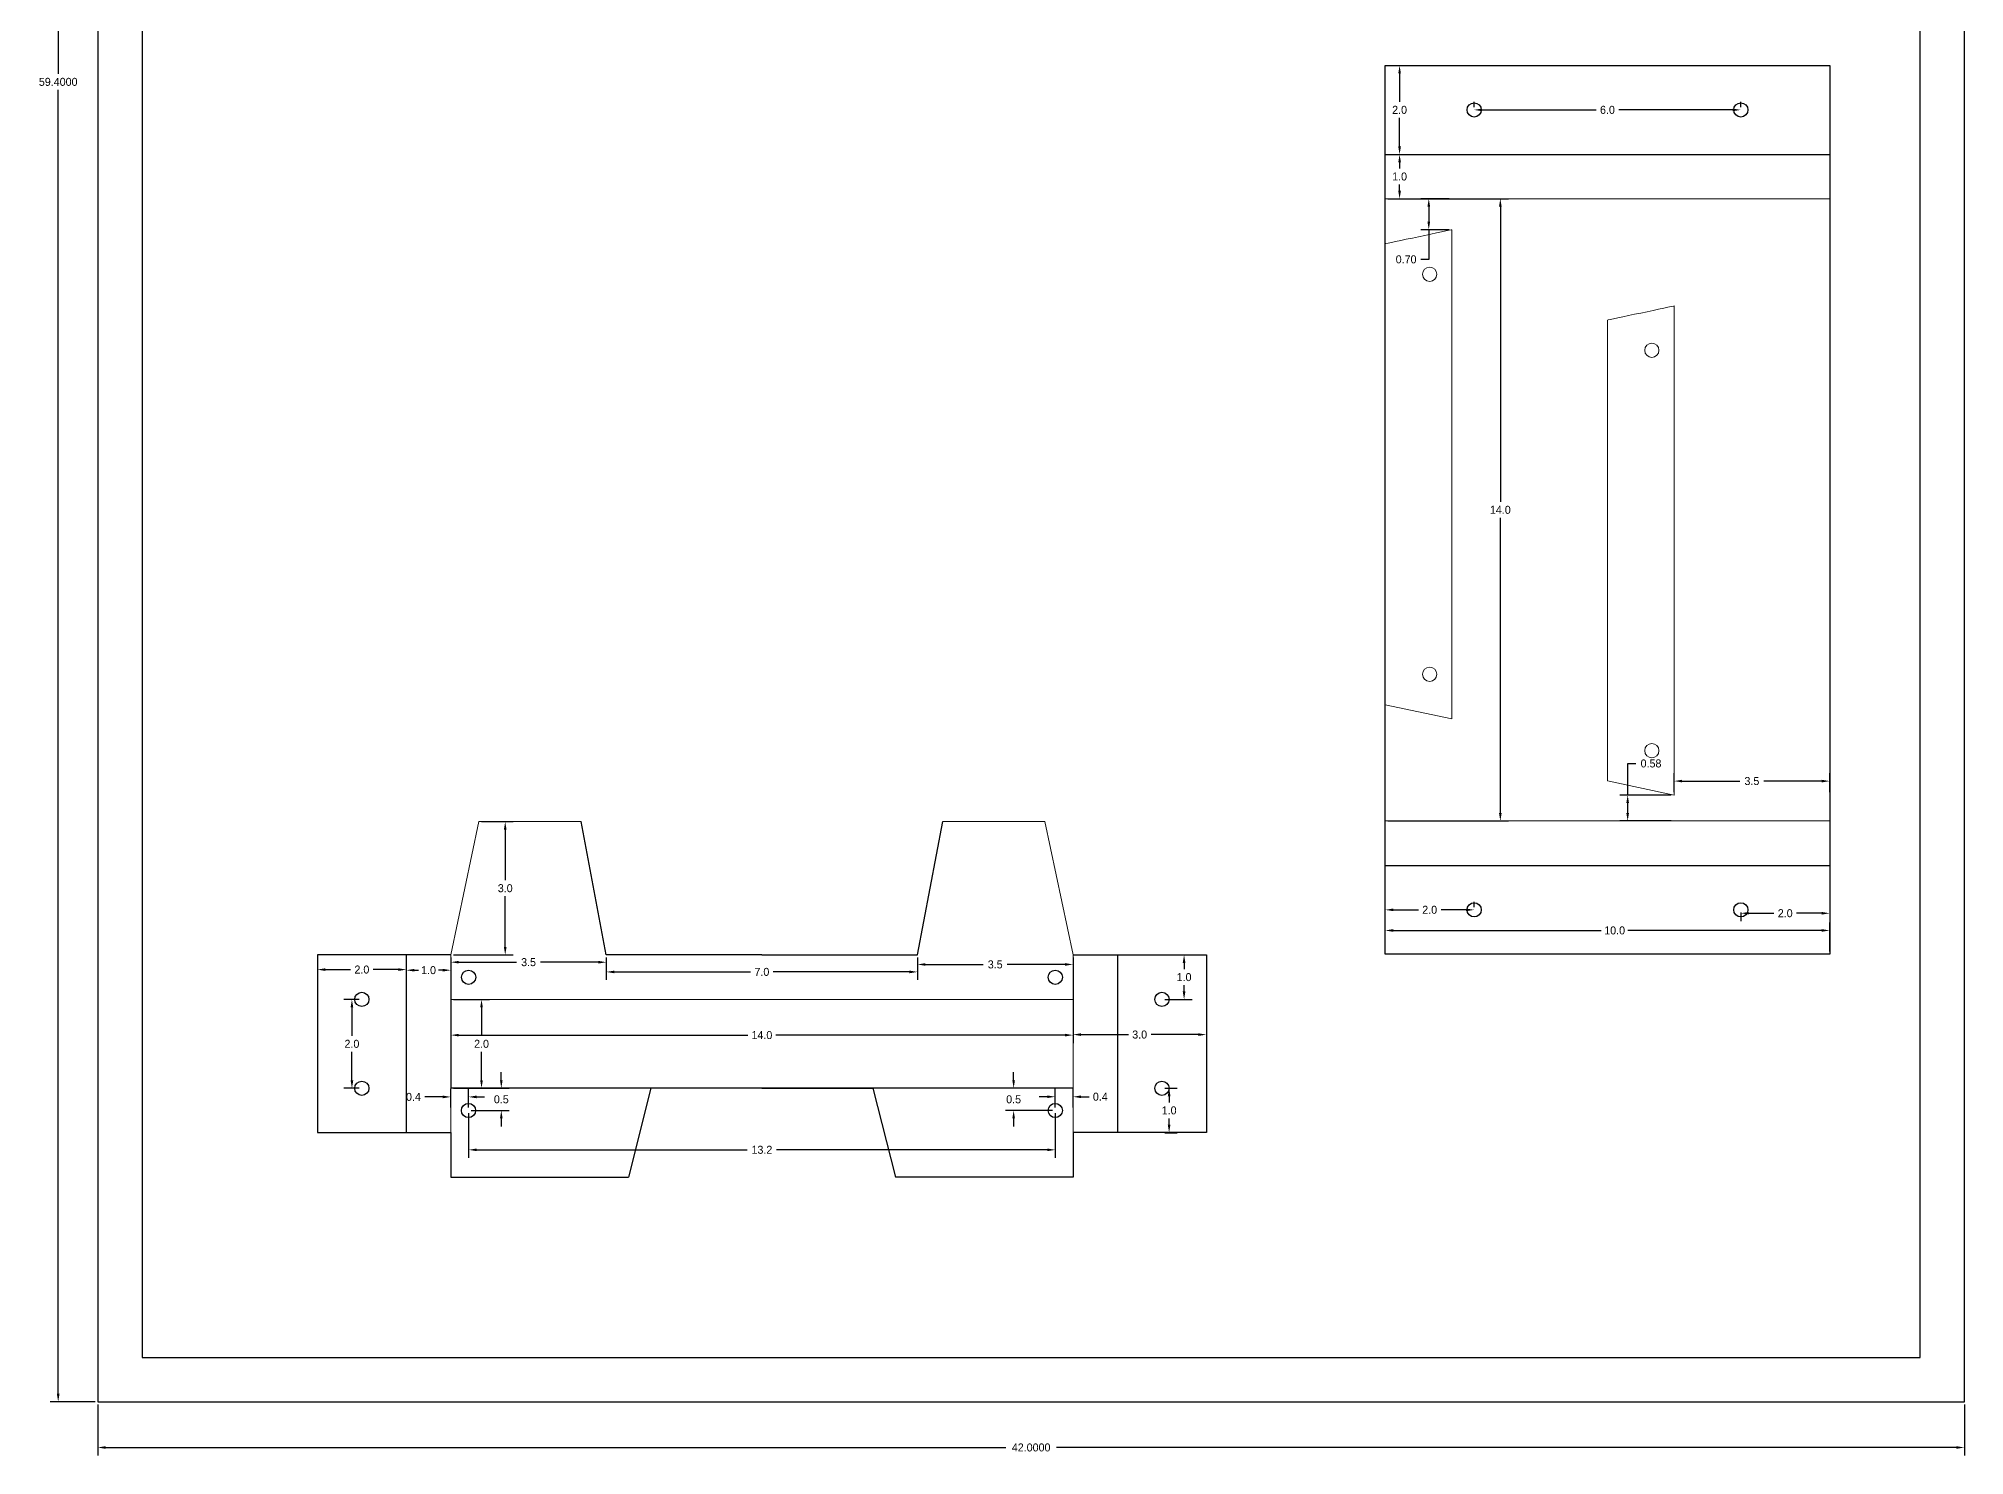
# Model space of a CAD drawing. Header units: millimetres. Extents: x -73 to 120, y 17 to 125.
# Drawn here: x 76.32 to 119.65, y 32.68 to 64.56 of the extents above; entities that cross this region are included whole.
import ezdxf
from ezdxf.lldxf.tags import DXFTag

# ---------------------------------------------------------------- set-up
doc = ezdxf.new("R2010")
doc.units = ezdxf.units.MM
doc.header["$MEASUREMENT"] = 0
doc.layers.add('Capa 1', color=7, linetype='Continuous')
tags = doc.linetypes.add('New Line1', pattern=[1.3, 1, -0.3]).pattern_tags.tags
tags[6:7] = [DXFTag(74, 4), DXFTag(75, 0), DXFTag(340, '0'), DXFTag(46, 1.0), DXFTag(50, 0.0), DXFTag(44, 0.0), DXFTag(45, 0.0)]
tags[4:5] = [DXFTag(74, 4), DXFTag(75, 0), DXFTag(340, '0'), DXFTag(46, 1.0), DXFTag(50, 0.0), DXFTag(44, 0.0), DXFTag(45, 0.0)]
tags = doc.linetypes.add('New Line26', pattern=[1.5, 1, -0.5]).pattern_tags.tags
tags[6:7] = [DXFTag(74, 4), DXFTag(75, 0), DXFTag(340, '0'), DXFTag(46, 1.0), DXFTag(50, 0.0), DXFTag(44, 0.0), DXFTag(45, 0.0)]
tags[4:5] = [DXFTag(74, 4), DXFTag(75, 0), DXFTag(340, '0'), DXFTag(46, 1.0), DXFTag(50, 0.0), DXFTag(44, 0.0), DXFTag(45, 0.0)]
doc.dimstyles.get("Standard").update_dxf_attribs({"dimtxt": 0.18, "dimasz": 0.18, "dimexe": 0.18, "dimexo": 0.0625, "dimgap": 0.09, "dimtad": 0, "dimtih": 1, "dimtoh": 1, "dimdec": 4, "dimzin": 0, "dimdsep": 46, "dimtxsty": 'Standard', "dimcen": 0.09, "dimadec": 0, "dimazin": 0, "dimtfac": 1, "dimtdec": 4, "dimtofl": 0, "dimtmove": 0, "dimatfit": 3, "dimfxl": 1, "dimtolj": 1, "dimtzin": 0, "dimarcsym": 0})

# ---------------------------------------------------------------- blocks, each defined once
blk = doc.blocks.new('*D39')
at = {"color": 0, "lineweight": -2, "transparency": 16777216}
for p, q in [((77.65, 33.824), (77.65, 32.678)), ((119.65, 33.824), (119.65, 32.678)), ((77.83, 32.858), (98.08, 32.858)), ((119.47, 32.858), (99.22, 32.858))]:
    blk.add_line(p, q, dxfattribs=at)
at = {"color": 0, "transparency": 16777216}
for points in [[(77.83, 32.888), (77.83, 32.828), (77.65, 32.858)], [(119.47, 32.888), (119.47, 32.828), (119.65, 32.858)]]:
    blk.add_solid(points, dxfattribs=at)
at = {"layer": 'Defpoints', "color": 0, "transparency": 16777216}
for p in [(77.65, 33.886), (119.65, 33.886), (119.65, 32.858)]:
    blk.add_point(p, dxfattribs=at)
at = {"color": 0, "transparency": 16777216, "insert": (98.65, 32.858), "char_height": 0.18, "attachment_point": 5}
blk.add_mtext('\\A1;42.0000', dxfattribs=at)
blk = doc.blocks.new('*D40')
at = {"color": 0, "lineweight": -2, "transparency": 16777216}
for p, q in [((77.588, 93.286), (76.579, 93.286)), ((76.759, 93.106), (76.759, 63.766)), ((76.759, 34.066), (76.759, 63.406)), ((77.588, 33.886), (76.579, 33.886))]:
    blk.add_line(p, q, dxfattribs=at)
at = {"color": 0, "transparency": 16777216}
for points in [[(76.729, 93.106), (76.789, 93.106), (76.759, 93.286)], [(76.729, 34.066), (76.789, 34.066), (76.759, 33.886)]]:
    blk.add_solid(points, dxfattribs=at)
at = {"layer": 'Defpoints', "color": 0, "transparency": 16777216}
for p in [(76.759, 93.286), (77.65, 93.286), (77.65, 33.886)]:
    blk.add_point(p, dxfattribs=at)
at = {"color": 0, "transparency": 16777216, "insert": (76.759, 63.586), "char_height": 0.18, "attachment_point": 5}
blk.add_mtext('\\A1;59.4000', dxfattribs=at)
blk = doc.blocks.new('*D74')
at = {"color": 0, "linetype": 'New Line1', "lineweight": -2, "transparency": 16777216}
for p, q in [((106.679, 60.956), (109.387, 60.956)), ((109.207, 60.776), (109.207, 54.136)), ((109.207, 47.136), (109.207, 53.776)), ((106.679, 46.956), (109.387, 46.956))]:
    blk.add_line(p, q, dxfattribs=at)
at = {"color": 0, "linetype": 'New Line1', "transparency": 16777216}
for points in [[(109.177, 60.776), (109.237, 60.776), (109.207, 60.956)], [(109.177, 47.136), (109.237, 47.136), (109.207, 46.956)]]:
    blk.add_solid(points, dxfattribs=at)
at = {"layer": 'Defpoints', "color": 0, "linetype": 'New Line1', "transparency": 16777216}
for p in [(106.617, 60.956), (109.207, 60.956), (106.617, 46.956)]:
    blk.add_point(p, dxfattribs=at)
at = {"color": 0, "linetype": 'New Line1', "transparency": 16777216, "insert": (109.207, 53.956), "char_height": 0.18, "attachment_point": 5}
blk.add_mtext('\\A1;14.0', dxfattribs=at)
blk = doc.blocks.new('*D75')
at = {"color": 0, "linetype": 'New Line1', "lineweight": -2, "transparency": 16777216}
for p, q in [((106.617, 44.018), (106.617, 44.672)), ((116.617, 44.018), (116.617, 44.672)), ((106.797, 44.492), (111.479, 44.492)), ((116.437, 44.492), (112.079, 44.492))]:
    blk.add_line(p, q, dxfattribs=at)
at = {"color": 0, "linetype": 'New Line1', "transparency": 16777216}
for points in [[(106.797, 44.522), (106.797, 44.462), (106.617, 44.492)], [(116.437, 44.522), (116.437, 44.462), (116.617, 44.492)]]:
    blk.add_solid(points, dxfattribs=at)
at = {"layer": 'Defpoints', "color": 0, "linetype": 'New Line1', "transparency": 16777216}
for p in [(116.617, 44.492), (106.617, 43.956), (116.617, 43.956)]:
    blk.add_point(p, dxfattribs=at)
at = {"color": 0, "linetype": 'New Line1', "transparency": 16777216, "insert": (111.779, 44.492), "char_height": 0.18, "attachment_point": 5}
blk.add_mtext('\\A1;10.0', dxfattribs=at)
blk = doc.blocks.new('*D76')
at = {"color": 0, "linetype": 'New Line1', "lineweight": -2, "transparency": 16777216}
for p, q in [((106.679, 61.956), (107.12, 61.956)), ((106.94, 61.776), (106.94, 61.636)), ((106.94, 61.136), (106.94, 61.276)), ((106.679, 60.956), (107.12, 60.956))]:
    blk.add_line(p, q, dxfattribs=at)
at = {"color": 0, "linetype": 'New Line1', "transparency": 16777216}
for points in [[(106.91, 61.776), (106.97, 61.776), (106.94, 61.956)], [(106.91, 61.136), (106.97, 61.136), (106.94, 60.956)]]:
    blk.add_solid(points, dxfattribs=at)
at = {"layer": 'Defpoints', "color": 0, "linetype": 'New Line1', "transparency": 16777216}
for p in [(106.617, 61.956), (106.94, 61.956), (106.617, 60.956)]:
    blk.add_point(p, dxfattribs=at)
at = {"color": 0, "linetype": 'New Line1', "transparency": 16777216, "insert": (106.94, 61.456), "char_height": 0.18, "attachment_point": 5}
blk.add_mtext('\\A1;1.0', dxfattribs=at)
blk = doc.blocks.new('*D77')
at = {"color": 0, "linetype": 'New Line1', "lineweight": -2, "transparency": 16777216}
for p, q in [((106.679, 63.956), (107.12, 63.956)), ((106.94, 63.776), (106.94, 63.136)), ((106.94, 62.136), (106.94, 62.776)), ((106.679, 61.956), (107.12, 61.956))]:
    blk.add_line(p, q, dxfattribs=at)
at = {"color": 0, "linetype": 'New Line1', "transparency": 16777216}
for points in [[(106.91, 63.776), (106.97, 63.776), (106.94, 63.956)], [(106.91, 62.136), (106.97, 62.136), (106.94, 61.956)]]:
    blk.add_solid(points, dxfattribs=at)
at = {"layer": 'Defpoints', "color": 0, "linetype": 'New Line1', "transparency": 16777216}
for p in [(106.617, 63.956), (106.94, 63.956), (106.617, 61.956)]:
    blk.add_point(p, dxfattribs=at)
at = {"color": 0, "linetype": 'New Line1', "transparency": 16777216, "insert": (106.94, 62.956), "char_height": 0.18, "attachment_point": 5}
blk.add_mtext('\\A1;2.0', dxfattribs=at)
blk = doc.blocks.new('*D78')
at = {"color": 0, "linetype": 'New Line1', "lineweight": -2, "transparency": 16777216}
for p, q in [((106.617, 45.018), (106.617, 45.136)), ((108.617, 45.018), (108.617, 45.136)), ((106.797, 44.956), (107.362, 44.956)), ((108.437, 44.956), (107.872, 44.956))]:
    blk.add_line(p, q, dxfattribs=at)
at = {"color": 0, "linetype": 'New Line1', "transparency": 16777216}
for points in [[(106.797, 44.986), (106.797, 44.926), (106.617, 44.956)], [(108.437, 44.986), (108.437, 44.926), (108.617, 44.956)]]:
    blk.add_solid(points, dxfattribs=at)
at = {"layer": 'Defpoints', "color": 0, "linetype": 'New Line1', "transparency": 16777216}
for p in [(106.617, 44.956), (106.617, 44.956), (108.617, 44.956)]:
    blk.add_point(p, dxfattribs=at)
at = {"color": 0, "linetype": 'New Line1', "transparency": 16777216, "insert": (107.617, 44.956), "char_height": 0.18, "attachment_point": 5}
blk.add_mtext('\\A1;2.0', dxfattribs=at)
blk = doc.blocks.new('*D79')
at = {"color": 0, "linetype": 'New Line1', "lineweight": -2, "transparency": 16777216}
for p, q in [((114.617, 44.893), (114.617, 44.699)), ((114.797, 44.879), (115.362, 44.879)), ((116.437, 44.879), (115.872, 44.879)), ((116.617, 44.893), (116.617, 44.699))]:
    blk.add_line(p, q, dxfattribs=at)
at = {"color": 0, "linetype": 'New Line1', "transparency": 16777216}
for points in [[(114.797, 44.909), (114.797, 44.849), (114.617, 44.879)], [(116.437, 44.909), (116.437, 44.849), (116.617, 44.879)]]:
    blk.add_solid(points, dxfattribs=at)
at = {"layer": 'Defpoints', "color": 0, "linetype": 'New Line1', "transparency": 16777216}
for p in [(114.617, 44.956), (116.617, 44.956), (116.617, 44.879)]:
    blk.add_point(p, dxfattribs=at)
at = {"color": 0, "linetype": 'New Line1', "transparency": 16777216, "insert": (115.617, 44.879), "char_height": 0.18, "attachment_point": 5}
blk.add_mtext('\\A1;2.0', dxfattribs=at)
blk = doc.blocks.new('*D80')
at = {"color": 0, "linetype": 'New Line1', "lineweight": -2, "transparency": 16777216}
for p, q in [((108.617, 63.018), (108.617, 63.136)), ((108.797, 62.956), (111.362, 62.956)), ((114.437, 62.956), (111.872, 62.956)), ((114.617, 63.018), (114.617, 63.136))]:
    blk.add_line(p, q, dxfattribs=at)
at = {"color": 0, "linetype": 'New Line1', "transparency": 16777216}
for points in [[(108.797, 62.986), (108.797, 62.926), (108.617, 62.956)], [(114.437, 62.986), (114.437, 62.926), (114.617, 62.956)]]:
    blk.add_solid(points, dxfattribs=at)
at = {"layer": 'Defpoints', "color": 0, "linetype": 'New Line1', "transparency": 16777216}
for p in [(108.617, 62.956), (108.617, 62.956), (114.617, 62.956)]:
    blk.add_point(p, dxfattribs=at)
at = {"color": 0, "linetype": 'New Line1', "transparency": 16777216, "insert": (111.617, 62.956), "char_height": 0.18, "attachment_point": 5}
blk.add_mtext('\\A1;6.0', dxfattribs=at)
blk = doc.blocks.new('*D81')
at = {"color": 0, "linetype": 'New Line1', "lineweight": -2, "transparency": 16777216}
for p, q in [((113.117, 47.602), (113.117, 48.033)), ((113.297, 47.853), (114.597, 47.853)), ((116.437, 47.853), (115.137, 47.853)), ((116.617, 47.602), (116.617, 48.033))]:
    blk.add_line(p, q, dxfattribs=at)
at = {"color": 0, "linetype": 'New Line1', "transparency": 16777216}
for points in [[(113.297, 47.883), (113.297, 47.823), (113.117, 47.853)], [(116.437, 47.883), (116.437, 47.823), (116.617, 47.853)]]:
    blk.add_solid(points, dxfattribs=at)
at = {"layer": 'Defpoints', "color": 0, "linetype": 'New Line1', "transparency": 16777216}
for p in [(116.617, 47.853), (113.117, 47.54), (116.617, 47.54)]:
    blk.add_point(p, dxfattribs=at)
at = {"color": 0, "linetype": 'New Line1', "transparency": 16777216, "insert": (114.867, 47.853), "char_height": 0.18, "attachment_point": 5}
blk.add_mtext('\\A1;3.5', dxfattribs=at)
blk = doc.blocks.new('*D87')
at = {"color": 0, "linetype": 'New Line1', "lineweight": -2, "transparency": 16777216}
for p, q in [((108.054, 60.956), (107.417, 60.956)), ((107.597, 60.776), (107.597, 60.44)), ((108.054, 60.26), (107.417, 60.26)), ((107.597, 60.26), (107.597, 59.592)), ((107.597, 59.592), (107.417, 59.592))]:
    blk.add_line(p, q, dxfattribs=at)
at = {"color": 0, "linetype": 'New Line1', "transparency": 16777216}
for points in [[(107.567, 60.776), (107.627, 60.776), (107.597, 60.956)], [(107.567, 60.44), (107.627, 60.44), (107.597, 60.26)]]:
    blk.add_solid(points, dxfattribs=at)
at = {"layer": 'Defpoints', "color": 0, "linetype": 'New Line1', "transparency": 16777216}
for p in [(107.597, 60.956), (108.117, 60.956), (108.117, 60.26)]:
    blk.add_point(p, dxfattribs=at)
at = {"color": 0, "linetype": 'New Line1', "transparency": 16777216, "insert": (107.087, 59.592), "char_height": 0.18, "attachment_point": 5}
blk.add_mtext('\\A1;0.70', dxfattribs=at)
blk = doc.blocks.new('*D88')
at = {"color": 0, "linetype": 'New Line1', "lineweight": -2, "transparency": 16777216}
for p, q in [((112.072, 47.54), (112.072, 48.249)), ((112.072, 48.249), (112.252, 48.249)), ((113.054, 47.54), (111.892, 47.54)), ((112.072, 47.136), (112.072, 47.36)), ((113.054, 46.956), (111.892, 46.956))]:
    blk.add_line(p, q, dxfattribs=at)
at = {"color": 0, "linetype": 'New Line1', "transparency": 16777216}
for points in [[(112.042, 47.36), (112.102, 47.36), (112.072, 47.54)], [(112.042, 47.136), (112.102, 47.136), (112.072, 46.956)]]:
    blk.add_solid(points, dxfattribs=at)
at = {"layer": 'Defpoints', "color": 0, "linetype": 'New Line1', "transparency": 16777216}
for p in [(113.117, 47.54), (112.072, 46.956), (113.117, 46.956)]:
    blk.add_point(p, dxfattribs=at)
at = {"color": 0, "linetype": 'New Line1', "transparency": 16777216, "insert": (112.597, 48.249), "char_height": 0.18, "attachment_point": 5}
blk.add_mtext('\\A1;0.58', dxfattribs=at)
blk = doc.blocks.new('*D89')
at = {"color": 0, "linetype": 'New Line1', "lineweight": -2, "transparency": 16777216}
for p, q in [((85.592, 43.88), (85.592, 41.957)), ((99.592, 43.88), (99.592, 41.957)), ((85.772, 42.137), (92.277, 42.137)), ((99.412, 42.137), (92.907, 42.137))]:
    blk.add_line(p, q, dxfattribs=at)
at = {"color": 0, "linetype": 'New Line1', "transparency": 16777216}
for points in [[(85.772, 42.167), (85.772, 42.107), (85.592, 42.137)], [(99.412, 42.167), (99.412, 42.107), (99.592, 42.137)]]:
    blk.add_solid(points, dxfattribs=at)
at = {"layer": 'Defpoints', "color": 0, "linetype": 'New Line1', "transparency": 16777216}
for p in [(85.592, 43.942), (99.592, 43.942), (99.592, 42.137)]:
    blk.add_point(p, dxfattribs=at)
at = {"color": 0, "linetype": 'New Line1', "transparency": 16777216, "insert": (92.592, 42.137), "char_height": 0.18, "attachment_point": 5}
blk.add_mtext('\\A1;14.0', dxfattribs=at)
blk = doc.blocks.new('*D90')
at = {"color": 0, "linetype": 'New Line1', "lineweight": -2, "transparency": 16777216}
for p, q in [((86.286, 46.942), (86.997, 46.942)), ((86.817, 46.762), (86.817, 45.622)), ((86.817, 44.122), (86.817, 45.262)), ((85.654, 43.942), (86.997, 43.942))]:
    blk.add_line(p, q, dxfattribs=at)
at = {"color": 0, "linetype": 'New Line1', "transparency": 16777216}
for points in [[(86.787, 46.762), (86.847, 46.762), (86.817, 46.942)], [(86.787, 44.122), (86.847, 44.122), (86.817, 43.942)]]:
    blk.add_solid(points, dxfattribs=at)
at = {"layer": 'Defpoints', "color": 0, "linetype": 'New Line1', "transparency": 16777216}
for p in [(86.223, 46.942), (86.817, 46.942), (85.592, 43.942)]:
    blk.add_point(p, dxfattribs=at)
at = {"color": 0, "linetype": 'New Line1', "transparency": 16777216, "insert": (86.817, 45.442), "char_height": 0.18, "attachment_point": 5}
blk.add_mtext('\\A1;3.0', dxfattribs=at)
blk = doc.blocks.new('*D91')
at = {"color": 0, "linetype": 'New Line1', "lineweight": -2, "transparency": 16777216}
for p, q in [((99.592, 43.88), (99.592, 41.969)), ((102.592, 43.88), (102.592, 41.969)), ((99.772, 42.149), (100.837, 42.149)), ((102.412, 42.149), (101.347, 42.149))]:
    blk.add_line(p, q, dxfattribs=at)
at = {"color": 0, "linetype": 'New Line1', "transparency": 16777216}
for points in [[(99.772, 42.179), (99.772, 42.119), (99.592, 42.149)], [(102.412, 42.179), (102.412, 42.119), (102.592, 42.149)]]:
    blk.add_solid(points, dxfattribs=at)
at = {"layer": 'Defpoints', "color": 0, "linetype": 'New Line1', "transparency": 16777216}
for p in [(99.592, 43.942), (102.592, 43.942), (102.592, 42.149)]:
    blk.add_point(p, dxfattribs=at)
at = {"color": 0, "linetype": 'New Line1', "transparency": 16777216, "insert": (101.092, 42.149), "char_height": 0.18, "attachment_point": 5}
blk.add_mtext('\\A1;3.0', dxfattribs=at)
blk = doc.blocks.new('*D92')
at = {"color": 0, "linetype": 'New Line1', "lineweight": -2, "transparency": 16777216}
for p, q in [((101.655, 40.941), (101.935, 40.941)), ((101.755, 40.761), (101.755, 40.622)), ((101.655, 39.942), (101.935, 39.942)), ((101.755, 40.122), (101.755, 40.262))]:
    blk.add_line(p, q, dxfattribs=at)
at = {"color": 0, "linetype": 'New Line1', "transparency": 16777216}
for points in [[(101.725, 40.761), (101.785, 40.761), (101.755, 40.941)], [(101.725, 40.122), (101.785, 40.122), (101.755, 39.942)]]:
    blk.add_solid(points, dxfattribs=at)
at = {"layer": 'Defpoints', "color": 0, "linetype": 'New Line1', "transparency": 16777216}
for p in [(101.593, 40.941), (101.593, 39.942), (101.755, 39.942)]:
    blk.add_point(p, dxfattribs=at)
at = {"color": 0, "linetype": 'New Line1', "transparency": 16777216, "insert": (101.755, 40.442), "char_height": 0.18, "attachment_point": 5}
blk.add_mtext('\\A1;1.0', dxfattribs=at)
blk = doc.blocks.new('*D93')
at = {"color": 0, "linetype": 'New Line1', "lineweight": -2, "transparency": 16777216}
for p, q in [((101.655, 43.942), (102.271, 43.942)), ((102.091, 43.762), (102.091, 43.621)), ((101.655, 42.94), (102.271, 42.94)), ((102.091, 43.12), (102.091, 43.261))]:
    blk.add_line(p, q, dxfattribs=at)
at = {"color": 0, "linetype": 'New Line1', "transparency": 16777216}
for points in [[(102.061, 43.762), (102.121, 43.762), (102.091, 43.942)], [(102.061, 43.12), (102.121, 43.12), (102.091, 42.94)]]:
    blk.add_solid(points, dxfattribs=at)
at = {"layer": 'Defpoints', "color": 0, "linetype": 'New Line1', "transparency": 16777216}
for p in [(101.593, 43.942), (102.091, 43.942), (101.593, 42.94)]:
    blk.add_point(p, dxfattribs=at)
at = {"color": 0, "linetype": 'New Line1', "transparency": 16777216, "insert": (102.091, 43.441), "char_height": 0.18, "attachment_point": 5}
blk.add_mtext('\\A1;1.0', dxfattribs=at)
blk = doc.blocks.new('*D94')
at = {"color": 0, "linetype": 'New Line1', "lineweight": -2, "transparency": 16777216}
for p, q in [((83.529, 42.94), (83.188, 42.94)), ((83.368, 42.76), (83.368, 42.121)), ((83.368, 41.121), (83.368, 41.761)), ((83.529, 40.941), (83.188, 40.941))]:
    blk.add_line(p, q, dxfattribs=at)
at = {"color": 0, "linetype": 'New Line1', "transparency": 16777216}
for points in [[(83.338, 42.76), (83.398, 42.76), (83.368, 42.94)], [(83.338, 41.121), (83.398, 41.121), (83.368, 40.941)]]:
    blk.add_solid(points, dxfattribs=at)
at = {"layer": 'Defpoints', "color": 0, "linetype": 'New Line1', "transparency": 16777216}
for p in [(83.368, 42.94), (83.592, 42.94), (83.592, 40.941)]:
    blk.add_point(p, dxfattribs=at)
at = {"color": 0, "linetype": 'New Line1', "transparency": 16777216, "insert": (83.368, 41.941), "char_height": 0.18, "attachment_point": 5}
blk.add_mtext('\\A1;2.0', dxfattribs=at)
blk = doc.blocks.new('*D95')
at = {"color": 0, "linetype": 'New Line1', "lineweight": -2, "transparency": 16777216}
for p, q in [((85.592, 43.88), (85.592, 43.598)), ((85.772, 43.778), (87.072, 43.778)), ((88.912, 43.778), (87.612, 43.778)), ((89.092, 43.88), (89.092, 43.598))]:
    blk.add_line(p, q, dxfattribs=at)
at = {"color": 0, "linetype": 'New Line1', "transparency": 16777216}
for points in [[(85.772, 43.808), (85.772, 43.748), (85.592, 43.778)], [(88.912, 43.808), (88.912, 43.748), (89.092, 43.778)]]:
    blk.add_solid(points, dxfattribs=at)
at = {"layer": 'Defpoints', "color": 0, "linetype": 'New Line1', "transparency": 16777216}
for p in [(85.592, 43.942), (89.092, 43.942), (89.092, 43.778)]:
    blk.add_point(p, dxfattribs=at)
at = {"color": 0, "linetype": 'New Line1', "transparency": 16777216, "insert": (87.342, 43.778), "char_height": 0.18, "attachment_point": 5}
blk.add_mtext('\\A1;3.5', dxfattribs=at)
blk = doc.blocks.new('*D96')
at = {"color": 0, "linetype": 'New Line1', "lineweight": -2, "transparency": 16777216}
for p, q in [((89.092, 43.88), (89.092, 43.379)), ((96.092, 43.88), (96.092, 43.379)), ((89.272, 43.559), (92.337, 43.559)), ((95.912, 43.559), (92.847, 43.559))]:
    blk.add_line(p, q, dxfattribs=at)
at = {"color": 0, "linetype": 'New Line1', "transparency": 16777216}
for points in [[(89.272, 43.589), (89.272, 43.529), (89.092, 43.559)], [(95.912, 43.589), (95.912, 43.529), (96.092, 43.559)]]:
    blk.add_solid(points, dxfattribs=at)
at = {"layer": 'Defpoints', "color": 0, "linetype": 'New Line1', "transparency": 16777216}
for p in [(89.092, 43.942), (96.092, 43.942), (96.092, 43.559)]:
    blk.add_point(p, dxfattribs=at)
at = {"color": 0, "linetype": 'New Line1', "transparency": 16777216, "insert": (92.592, 43.559), "char_height": 0.18, "attachment_point": 5}
blk.add_mtext('\\A1;7.0', dxfattribs=at)
blk = doc.blocks.new('*D97')
at = {"color": 0, "linetype": 'New Line1', "lineweight": -2, "transparency": 16777216}
for p, q in [((96.092, 43.88), (96.092, 43.547)), ((99.592, 43.88), (99.592, 43.547)), ((96.272, 43.727), (97.572, 43.727)), ((99.412, 43.727), (98.112, 43.727))]:
    blk.add_line(p, q, dxfattribs=at)
at = {"color": 0, "linetype": 'New Line1', "transparency": 16777216}
for points in [[(96.272, 43.757), (96.272, 43.697), (96.092, 43.727)], [(99.412, 43.757), (99.412, 43.697), (99.592, 43.727)]]:
    blk.add_solid(points, dxfattribs=at)
at = {"layer": 'Defpoints', "color": 0, "linetype": 'New Line1', "transparency": 16777216}
for p in [(96.092, 43.942), (99.592, 43.942), (99.592, 43.727)]:
    blk.add_point(p, dxfattribs=at)
at = {"color": 0, "linetype": 'New Line1', "transparency": 16777216, "insert": (97.842, 43.727), "char_height": 0.18, "attachment_point": 5}
blk.add_mtext('\\A1;3.5', dxfattribs=at)
blk = doc.blocks.new('*D98')
at = {"color": 0, "linetype": 'New Line1', "lineweight": -2, "transparency": 16777216}
for p, q in [((85.654, 42.94), (86.464, 42.94)), ((86.284, 42.76), (86.284, 42.121)), ((86.284, 41.122), (86.284, 41.761)), ((85.654, 40.942), (86.464, 40.942))]:
    blk.add_line(p, q, dxfattribs=at)
at = {"color": 0, "linetype": 'New Line1', "transparency": 16777216}
for points in [[(86.254, 42.76), (86.314, 42.76), (86.284, 42.94)], [(86.254, 41.122), (86.314, 41.122), (86.284, 40.942)]]:
    blk.add_solid(points, dxfattribs=at)
at = {"layer": 'Defpoints', "color": 0, "linetype": 'New Line1', "transparency": 16777216}
for p in [(85.592, 42.94), (85.592, 40.942), (86.284, 40.942)]:
    blk.add_point(p, dxfattribs=at)
at = {"color": 0, "linetype": 'New Line1', "transparency": 16777216, "insert": (86.284, 41.941), "char_height": 0.18, "attachment_point": 5}
blk.add_mtext('\\A1;2.0', dxfattribs=at)
blk = doc.blocks.new('*D99')
at = {"color": 0, "linetype": 'New Line1', "lineweight": -2, "transparency": 16777216}
for p, q in [((86.729, 41.122), (86.729, 41.302)), ((86.054, 40.942), (86.909, 40.942)), ((86.054, 40.442), (86.909, 40.442)), ((86.729, 40.262), (86.729, 40.082))]:
    blk.add_line(p, q, dxfattribs=at)
at = {"color": 0, "linetype": 'New Line1', "transparency": 16777216}
for points in [[(86.699, 41.122), (86.759, 41.122), (86.729, 40.942)], [(86.699, 40.262), (86.759, 40.262), (86.729, 40.442)]]:
    blk.add_solid(points, dxfattribs=at)
at = {"layer": 'Defpoints', "color": 0, "linetype": 'New Line1', "transparency": 16777216}
for p in [(85.992, 40.942), (86.729, 40.942), (85.992, 40.442)]:
    blk.add_point(p, dxfattribs=at)
at = {"color": 0, "linetype": 'New Line1', "transparency": 16777216, "insert": (86.729, 40.692), "char_height": 0.18, "attachment_point": 5}
blk.add_mtext('\\A1;0.5', dxfattribs=at)
blk = doc.blocks.new('*D100')
at = {"color": 0, "linetype": 'New Line1', "lineweight": -2, "transparency": 16777216}
for p, q in [((85.412, 40.747), (85.007, 40.747)), ((85.592, 40.505), (85.592, 40.927)), ((85.992, 40.505), (85.992, 40.927)), ((86.172, 40.747), (86.352, 40.747))]:
    blk.add_line(p, q, dxfattribs=at)
at = {"color": 0, "linetype": 'New Line1', "transparency": 16777216}
for points in [[(85.412, 40.777), (85.412, 40.717), (85.592, 40.747)], [(86.172, 40.777), (86.172, 40.717), (85.992, 40.747)]]:
    blk.add_solid(points, dxfattribs=at)
at = {"layer": 'Defpoints', "color": 0, "linetype": 'New Line1', "transparency": 16777216}
for p in [(85.592, 40.747), (85.592, 40.442), (85.992, 40.442)]:
    blk.add_point(p, dxfattribs=at)
at = {"color": 0, "linetype": 'New Line1', "transparency": 16777216, "insert": (84.752, 40.747), "char_height": 0.18, "attachment_point": 5}
blk.add_mtext('\\A1;0.4', dxfattribs=at)
blk = doc.blocks.new('*D101')
at = {"color": 0, "linetype": 'New Line1', "lineweight": -2, "transparency": 16777216}
for p, q in [((85.992, 40.38), (85.992, 39.376)), ((99.192, 40.38), (99.192, 39.376)), ((86.172, 39.556), (92.262, 39.556)), ((99.012, 39.556), (92.922, 39.556))]:
    blk.add_line(p, q, dxfattribs=at)
at = {"color": 0, "linetype": 'New Line1', "transparency": 16777216}
for points in [[(86.172, 39.586), (86.172, 39.526), (85.992, 39.556)], [(99.012, 39.586), (99.012, 39.526), (99.192, 39.556)]]:
    blk.add_solid(points, dxfattribs=at)
at = {"layer": 'Defpoints', "color": 0, "linetype": 'New Line1', "transparency": 16777216}
for p in [(85.992, 40.442), (99.192, 40.442), (99.192, 39.556)]:
    blk.add_point(p, dxfattribs=at)
at = {"color": 0, "linetype": 'New Line1', "transparency": 16777216, "insert": (92.592, 39.556), "char_height": 0.18, "attachment_point": 5}
blk.add_mtext('\\A1;13.2', dxfattribs=at)
blk = doc.blocks.new('*D102')
at = {"color": 0, "linetype": 'New Line1', "lineweight": -2, "transparency": 16777216}
for p, q in [((82.592, 43.88), (82.592, 43.431)), ((84.592, 43.88), (84.592, 43.431)), ((82.772, 43.611), (83.337, 43.611)), ((84.412, 43.611), (83.847, 43.611))]:
    blk.add_line(p, q, dxfattribs=at)
at = {"color": 0, "linetype": 'New Line1', "transparency": 16777216}
for points in [[(82.772, 43.641), (82.772, 43.581), (82.592, 43.611)], [(84.412, 43.641), (84.412, 43.581), (84.592, 43.611)]]:
    blk.add_solid(points, dxfattribs=at)
at = {"layer": 'Defpoints', "color": 0, "linetype": 'New Line1', "transparency": 16777216}
for p in [(82.592, 43.942), (84.592, 43.942), (84.592, 43.611)]:
    blk.add_point(p, dxfattribs=at)
at = {"color": 0, "linetype": 'New Line1', "transparency": 16777216, "insert": (83.592, 43.611), "char_height": 0.18, "attachment_point": 5}
blk.add_mtext('\\A1;2.0', dxfattribs=at)
blk = doc.blocks.new('*D103')
at = {"color": 0, "linetype": 'New Line1', "lineweight": -2, "transparency": 16777216}
for p, q in [((84.592, 43.88), (84.592, 43.418)), ((85.592, 43.88), (85.592, 43.418)), ((84.772, 43.598), (84.867, 43.598)), ((85.412, 43.598), (85.317, 43.598))]:
    blk.add_line(p, q, dxfattribs=at)
at = {"color": 0, "linetype": 'New Line1', "transparency": 16777216}
for points in [[(84.772, 43.628), (84.772, 43.568), (84.592, 43.598)], [(85.412, 43.628), (85.412, 43.568), (85.592, 43.598)]]:
    blk.add_solid(points, dxfattribs=at)
at = {"layer": 'Defpoints', "color": 0, "linetype": 'New Line1', "transparency": 16777216}
for p in [(84.592, 43.942), (85.592, 43.942), (85.592, 43.598)]:
    blk.add_point(p, dxfattribs=at)
at = {"color": 0, "linetype": 'New Line1', "transparency": 16777216, "insert": (85.092, 43.598), "char_height": 0.18, "attachment_point": 5}
blk.add_mtext('\\A1;1.0', dxfattribs=at)
blk = doc.blocks.new('*D104')
at = {"color": 0, "linetype": 'New Line1', "lineweight": -2, "transparency": 16777216}
for p, q in [((98.256, 41.122), (98.256, 41.302)), ((99.529, 40.942), (98.076, 40.942)), ((99.129, 40.442), (98.076, 40.442)), ((98.256, 40.262), (98.256, 40.082))]:
    blk.add_line(p, q, dxfattribs=at)
at = {"color": 0, "linetype": 'New Line1', "transparency": 16777216}
for points in [[(98.226, 41.122), (98.286, 41.122), (98.256, 40.942)], [(98.226, 40.262), (98.286, 40.262), (98.256, 40.442)]]:
    blk.add_solid(points, dxfattribs=at)
at = {"layer": 'Defpoints', "color": 0, "linetype": 'New Line1', "transparency": 16777216}
for p in [(99.592, 40.942), (98.256, 40.442), (99.192, 40.442)]:
    blk.add_point(p, dxfattribs=at)
at = {"color": 0, "linetype": 'New Line1', "transparency": 16777216, "insert": (98.256, 40.692), "char_height": 0.18, "attachment_point": 5}
blk.add_mtext('\\A1;0.5', dxfattribs=at)
blk = doc.blocks.new('*D105')
at = {"color": 0, "linetype": 'New Line1', "lineweight": -2, "transparency": 16777216}
for p, q in [((99.012, 40.75), (98.832, 40.75)), ((99.192, 40.505), (99.192, 40.93)), ((99.592, 40.505), (99.592, 40.93)), ((99.772, 40.75), (99.952, 40.75))]:
    blk.add_line(p, q, dxfattribs=at)
at = {"color": 0, "linetype": 'New Line1', "transparency": 16777216}
for points in [[(99.012, 40.78), (99.012, 40.72), (99.192, 40.75)], [(99.772, 40.78), (99.772, 40.72), (99.592, 40.75)]]:
    blk.add_solid(points, dxfattribs=at)
at = {"layer": 'Defpoints', "color": 0, "linetype": 'New Line1', "transparency": 16777216}
for p in [(99.592, 40.75), (99.192, 40.442), (99.592, 40.442)]:
    blk.add_point(p, dxfattribs=at)
at = {"color": 0, "linetype": 'New Line1', "transparency": 16777216, "insert": (100.207, 40.75), "char_height": 0.18, "attachment_point": 5}
blk.add_mtext('\\A1;0.4', dxfattribs=at)

msp = doc.modelspace()

# ---------------------------------------------------------------- linework, layer by layer
for p, q in [((106.61696, 60.95598), (106.61696, 63.95598)), ((106.61696, 63.95598), (116.61696, 63.95598)), ((116.61696, 63.95598), (116.61696, 43.95598)), ((106.61696, 46.95598), (106.61696, 60.95598)), ((89.09195, 43.94237), (88.52317, 46.9424)), ((96.09195, 43.94237), (96.66075, 46.9424)), ((106.61696, 43.95598), (106.61696, 46.95598)), ((85.59195, 43.94237), (82.59195, 43.94237)), ((82.59195, 43.94237), (82.59195, 39.94237)), ((92.59195, 43.94237), (89.09195, 43.94237)), ((92.59195, 43.94237), (96.09195, 43.94237)), ((99.59194, 43.94241), (102.59194, 43.94238)), ((102.59194, 43.94238), (102.59194, 39.94238)), ((116.61696, 43.95598), (106.61696, 43.95598)), ((90.09195, 40.94237), (89.59411, 38.94236)), ((92.59195, 40.94237), (90.09195, 40.94237)), ((92.59195, 40.94237), (95.09195, 40.94237)), ((95.09195, 40.94237), (95.59814, 38.94235)), ((82.59195, 39.94237), (85.59195, 39.94237)), ((85.59411, 39.94236), (85.59411, 38.94236)), ((102.59194, 39.94238), (99.59195, 39.94241)), ((99.59814, 39.94235), (99.59814, 38.94235)), ((85.59411, 38.94236), (89.59411, 38.94236)), ((99.59814, 38.94235), (95.59814, 38.94235))]:
    msp.add_line(p, q)
at = {"linetype": 'New Line1'}
for p, q in [((106.61696, 61.95598), (116.61696, 61.95598)), ((106.61696, 45.95598), (116.61696, 45.95598)), ((84.59195, 43.94237), (84.59195, 39.94237)), ((100.59194, 43.94241), (100.59194, 39.94241)), ((85.59197, 42.94036), (85.59197, 40.94036)), ((99.59195, 40.94241), (85.59195, 40.94013))]:
    msp.add_line(p, q, dxfattribs=at)
at = {"color": 18, "true_color": 0x000000}
for points in [[(77.65009, 33.88623), (119.65009, 33.88623), (119.65009, 93.28623), (77.65009, 93.28623)], [(78.65009, 34.88623), (118.65009, 34.88623), (118.65009, 92.28623), (78.65009, 92.28623)]]:
    msp.add_lwpolyline(points, close=True, dxfattribs=at)
for centre in [(108.61696, 62.95598), (114.61696, 62.95598), (108.61696, 44.95598), (114.61696, 44.95598), (85.99231, 43.43835), (99.19231, 43.43835), (83.59195, 42.94036), (101.59271, 42.94036), (83.59195, 40.94102), (101.59271, 40.94102), (85.99197, 40.4421), (99.19197, 40.4421)]:
    msp.add_circle(centre, 0.16)
at = {"layer": 'Capa 1', "lineweight": 20}
for centre in [(107.61698, 59.25737), (112.61588, 57.54757), (107.61698, 50.25627), (112.61517, 48.53811)]:
    msp.add_ellipse(centre, major_axis=(0.16, 0), ratio=1, dxfattribs=at)
at = {"layer": 'Capa 1', "linetype": 'New Line1', "lineweight": 20}
for points in [[(106.61696, 60.95598), (106.61696, 60.95598), (116.61696, 60.95598), (116.61696, 60.95598)], [(108.11696, 60.26025), (108.11696, 60.26025), (108.11696, 49.25633), (108.11696, 49.25633)], [(113.11696, 58.54361), (113.11696, 58.54361), (113.11696, 47.53969), (113.11696, 47.53969)], [(106.61696, 46.95598), (106.61696, 46.95598), (116.61696, 46.95598), (116.61696, 46.95598)], [(85.59197, 42.93835), (85.59197, 42.93835), (99.59195, 42.93835), (99.59195, 42.93835)], [(99.59195, 42.94015), (99.59195, 42.94015), (99.59195, 40.94015), (99.59195, 40.94015)]]:
    msp.add_open_spline(points, degree=3, dxfattribs=at)
at = {"layer": 'Capa 1', "lineweight": 20}
for points in [[(108.11696, 49.25633), (108.11696, 49.25633), (106.61696, 49.57194), (106.61696, 49.57194), (106.61696, 49.57194), (106.61696, 49.57194), (106.61696, 49.57194), (106.61696, 49.57194), (106.61696, 49.57194), (106.61696, 53.0295), (106.61696, 56.48708), (106.61696, 59.94464), (106.61696, 59.94464), (106.61696, 59.94464), (106.61696, 59.94464), (106.61696, 59.94464), (106.61696, 59.94464), (106.61696, 59.94464), (108.11696, 60.26025), (108.11696, 60.26025)], [(113.11696, 47.53969), (113.11696, 47.53969), (111.61696, 47.8553), (111.61696, 47.8553), (111.61696, 47.8553), (111.61696, 47.8553), (111.61696, 47.8553), (111.61696, 47.8553), (111.61696, 47.8553), (111.61696, 51.31286), (111.61696, 54.77044), (111.61696, 58.228), (111.61696, 58.228), (111.61696, 58.228), (111.61696, 58.228), (111.61696, 58.228), (111.61696, 58.228), (111.61696, 58.228), (113.11696, 58.54361), (113.11696, 58.54361)]]:
    msp.add_open_spline(points, degree=3, knots=[0, 0, 0, 0, 0.16666667, 0.16666667, 0.16666667, 0.16666668, 0.33333333, 0.33333333, 0.33333333, 0.33333334, 0.5, 0.5, 0.5, 0.50000001, 0.66666667, 0.66666667, 0.66666667, 0.66666668, 1, 1, 1, 1], dxfattribs=at)
for points in [[(85.59195, 43.94237), (85.59195, 43.94237), (86.2232, 46.94239), (86.2232, 46.94239)], [(86.22317, 46.9424), (86.22317, 46.9424), (88.52317, 46.9424), (88.52317, 46.9424)], [(96.66075, 46.9424), (96.66075, 46.9424), (98.96075, 46.9424), (98.96075, 46.9424)], [(99.59194, 43.94241), (99.59194, 43.94241), (98.96076, 46.94243), (98.96076, 46.94243)], [(85.59197, 42.93835), (85.59197, 42.93835), (85.59195, 43.94237), (85.59195, 43.94237)], [(99.59194, 43.94241), (99.59194, 43.94241), (99.59195, 42.93835), (99.59195, 42.93835)], [(85.59197, 40.94235), (85.59197, 40.94235), (85.59198, 39.94236), (85.59198, 39.94236)], [(99.59195, 40.94209), (99.59195, 40.94209), (99.59195, 39.94241), (99.59195, 39.94241)]]:
    msp.add_open_spline(points, degree=3, dxfattribs=at)
at = {"layer": 'Capa 1', "linetype": 'New Line26', "lineweight": 20}
msp.add_open_spline([(85.59197, 40.94036), (85.59197, 40.94036), (85.59197, 42.94036), (85.59197, 42.94036)], degree=3, dxfattribs=at)

# ---------------------------------------------------------------- dimensions: what is measured, and where the dimension line sits
dim = msp.add_linear_dim(base=(76.75931, 93.28623), p1=(77.65009, 33.88623), p2=(77.65009, 93.28623), angle=90, dimstyle='Standard')
dim.commit()
dim.dimension.update_dxf_attribs({"geometry": '*D40', "text_midpoint": (76.75931, 63.58623)})
at = {"color": 40, "linetype": 'New Line1', "true_color": 0xf8d731}
for base, p1, p2, angle, override, picture, middle, dimtype in [((106.9401, 63.95598), (106.61696, 61.95598), (106.61696, 63.95598), 90, {"dimdec": 1}, '*D77', (106.9401, 62.95598), 160), ((106.9401, 61.95598), (106.61696, 60.95598), (106.61696, 61.95598), 90, {"dimdec": 1}, '*D76', (106.9401, 61.45598), 160), ((107.5973, 60.95598), (108.11696, 60.26025), (108.11696, 60.95598), 90, {"dimdec": 2}, '*D87', (107.0873, 59.59159), 160), ((112.07223, 46.95598), (113.11696, 47.53969), (113.11696, 46.95598), 90, {"dimdec": 2}, '*D88', (112.59723, 48.24888), 160), ((102.59192, 42.14908), (99.59194, 43.94241), (102.59194, 43.94238), 359.999453, {"dimdec": 1}, '*D91', (101.09193, 42.1491), 161), ((86.72904, 40.94235), (85.99197, 40.4421), (85.99197, 40.94235), 90, {"dimdec": 1}, '*D99', (86.72904, 40.69222), 160), ((98.25564, 40.4421), (99.59195, 40.94241), (99.19197, 40.4421), 90, {"dimdec": 1}, '*D104', (98.25564, 40.69225), 160)]:
    dim = msp.add_linear_dim(base=base, p1=p1, p2=p2, angle=angle, dimstyle='Standard', override=override, dxfattribs=at)
    dim.commit()
    dim.dimension.update_dxf_attribs({"geometry": picture, "text_midpoint": middle, "dimtype": dimtype})
for base, p1, p2, picture, middle in [((108.61696, 62.95598), (114.61696, 62.95598), (108.61696, 62.95598), '*D80', (111.61696, 62.95598)), ((116.61696, 47.8535), (113.11696, 47.53969), (116.61696, 47.53969), '*D81', (114.86696, 47.8535)), ((106.61696, 44.95598), (108.61696, 44.95598), (106.61696, 44.95598), '*D78', (107.61696, 44.95598)), ((116.61696, 44.87851), (114.61696, 44.95598), (116.61696, 44.95598), '*D79', (115.61696, 44.87851)), ((84.59195, 43.61101), (82.59195, 43.94237), (84.59195, 43.94237), '*D102', (83.59195, 43.61101)), ((85.59195, 43.59778), (84.59195, 43.94237), (85.59195, 43.94237), '*D103', (85.09195, 43.59778)), ((99.59194, 42.13672), (85.59195, 43.94237), (99.59194, 43.94237), '*D89', (92.59194, 42.13672)), ((89.09195, 43.77778), (85.59195, 43.94237), (89.09195, 43.94237), '*D95', (87.34195, 43.77778)), ((96.09195, 43.55873), (89.09195, 43.94237), (96.09195, 43.94237), '*D96', (92.59195, 43.55873)), ((99.59194, 43.72733), (96.09195, 43.94237), (99.59194, 43.94237), '*D97', (97.84194, 43.72733)), ((99.59195, 40.74962), (99.19197, 40.4421), (99.59195, 40.44225), '*D105', (100.20695, 40.74962)), ((99.19197, 39.55613), (85.99197, 40.4421), (99.19197, 40.4421), '*D101', (92.59197, 39.55613))]:
    dim = msp.add_linear_dim(base=base, p1=p1, p2=p2, dimstyle='Standard', override={"dimdec": 1}, dxfattribs=at)
    dim.commit()
    dim.dimension.update_dxf_attribs({"geometry": picture, "text_midpoint": middle})
for base, p1, p2, picture, middle in [((109.20716, 60.95598), (106.61696, 46.95598), (106.61696, 60.95598), '*D74', (109.20716, 53.95598)), ((86.81747, 46.9424), (85.59195, 43.94237), (86.22317, 46.9424), '*D90', (86.81747, 45.44239)), ((102.09096, 43.94239), (101.59271, 42.94036), (101.59271, 43.94239), '*D93', (102.09096, 43.44138)), ((83.36827, 42.94036), (83.59195, 40.94102), (83.59195, 42.94036), '*D94', (83.36827, 41.94069)), ((86.28433, 40.94235), (85.59197, 42.94036), (85.59197, 40.94235), '*D98', (86.28433, 41.94136)), ((101.75509, 39.94239), (101.59271, 40.94102), (101.59271, 39.94239), '*D92', (101.75509, 40.44171))]:
    dim = msp.add_linear_dim(base=base, p1=p1, p2=p2, angle=90, dimstyle='Standard', override={"dimdec": 1}, dxfattribs=at)
    dim.commit()
    dim.dimension.update_dxf_attribs({"geometry": picture, "text_midpoint": middle})
for base, p1, p2, picture, middle in [((116.61696, 44.49157), (106.61696, 43.95598), (116.61696, 43.95598), '*D75', (111.77916, 44.49157)), ((85.59197, 40.7473), (85.99197, 40.4421), (85.59197, 40.4421), '*D100', (84.75197, 40.7473))]:
    dim = msp.add_linear_dim(base=base, p1=p1, p2=p2, dimstyle='Standard', override={"dimdec": 1}, dxfattribs=at)
    dim.commit()
    dim.dimension.update_dxf_attribs({"geometry": picture, "text_midpoint": middle, "dimtype": 160})
dim = msp.add_linear_dim(base=(119.65009, 32.85835), p1=(77.65009, 33.88623), p2=(119.65009, 33.88623), dimstyle='Standard')
dim.commit()
dim.dimension.update_dxf_attribs({"geometry": '*D39', "text_midpoint": (98.65009, 32.85835)})

doc.saveas('drawing.dxf')
